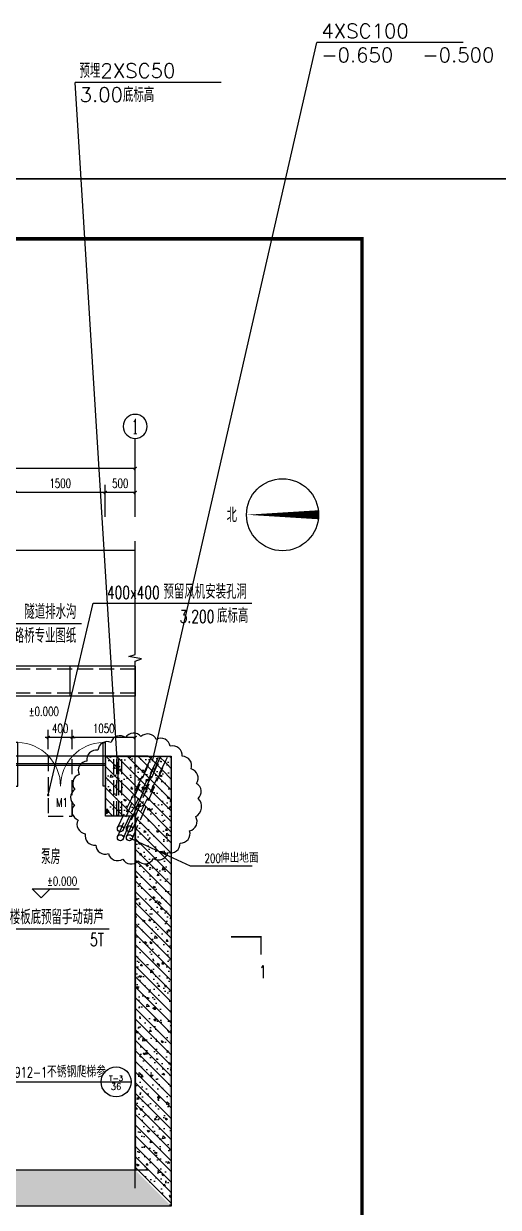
# Model space of a CAD drawing. Extents: x 45837 to 287007, y -98586 to 328021.
# Drawn here: x 87848 to 95754, y 277792 to 297524 of the extents above; entities that cross this region are included whole.
import ezdxf
from ezdxf.enums import TextEntityAlignment as Align

# ---------------------------------------------------------------- set-up
doc = ezdxf.new("R2010")
doc.units = 0
doc.header["$LTSCALE"] = 1000
doc.header["$MEASUREMENT"] = 0
doc.linetypes.add('DASH', pattern=[0.35, 0.25, -0.1])
for name, color, linetype in [('AXIS', 3, 'Continuous'), ('AXIS_TEXT', 7, 'Continuous'), ('DIM_ELEV', 3, 'Continuous'), ('DIM_IDEN', 3, 'Continuous'), ('DIM_LEAD', 3, 'Continuous'), ('DIM_SYMB', 3, 'Continuous'), ('DOTE', 1, 'Continuous'), ('HIDE_B', 7, 'Continuous'), ('PUB_DIM', 3, 'Continuous'), ('PUB_HATCH', 8, 'Continuous'), ('PUB_TEXT', 7, 'Continuous'), ('PUB_WALL', 9, 'Continuous'), ('QQ', 8, 'Continuous'), ('WALL', 9, 'Continuous'), ('WINDOW', 4, 'Continuous'), ('WINDOW_TEXT', 7, 'Continuous'), ('图框', 7, 'Continuous')]:
    doc.layers.add(name, color=color, linetype=linetype)
doc.styles.add('_TCH_AXIS', font='COMPLEX', dxfattribs={"bigfont": 'GBCBIG'})
doc.styles.add('_TCH_DIM', font='SIMPLEX', dxfattribs={"bigfont": 'GBCBIG'})
doc.styles.add('_TCH_LABEL', font='COMPLEX', dxfattribs={"bigfont": 'GBCBIG'})
doc.styles.add('_TCH_WINDOW', font='SIMPLEX', dxfattribs={"bigfont": 'GBCBIG'})
doc.styles.add('COMPLEX', font='COMPLEX')
doc.styles.add('DIM_FONT', font='SIMPLEX', dxfattribs={"width": 0.7, "bigfont": 'GBCBIG'})
doc.styles.add('HZTXT', font='SIMPLEX.shx', dxfattribs={"width": 0.8, "bigfont": 'gbhzfs.shx'})
doc.styles.get("Standard").update_dxf_attribs({"font": 'gbenor.shx', "bigfont": 'gbcbig.shx'})
doc.dimstyles.new('DIMN50', dxfattribs={"dimscale": 0.5, "dimtxt": 300, "dimasz": 100, "dimexe": 250, "dimexo": 300, "dimgap": 150, "dimtad": 1, "dimdec": 0, "dimzin": 0, "dimdsep": 46, "dimtxsty": 'DIM_FONT', "dimblk": 'ARCHTICK', "dimcen": 0.09, "dimclrt": 7, "dimazin": 2, "dimtfac": 1, "dimtdec": 0, "dimtix": 1, "dimtmove": 2, "dimatfit": 3, "dimldrblk": 'ARCHTICK', "dimfxl": 0, "dimtolj": 1, "dimtzin": 0, "dimarcsym": 0})
pattern_1 = [(135, (74539.07, 0), (88.38835, 88.38835), []), (130, (74539.07, 0), (-358.6301, -31.3761), [37.5, -412.5]), (185, (74539.07, 0), (69.3757, 376.096), [30, -330]), (79.5486, (74509.2, -2.6), (-289.2547, 344.7198), [31.8701, -350.571]), (133.8158, (74539.07, 100), (-533.6205, -82.7595), [56.25, -618.75]), (83.3644, (74494.6, 93.1), (-467.3314, 487.059), [47.805, -525.8565]), (188.8158, (74539.1, 100), (-467.331, 487.0593), [45, -495]), (159, (74489.07, 75), (-298.4535, -201.3094), [37.5, -412.5]), (214, (74489.07, 75), (-121.6577, 362.575), [30, -330]), (108.5486, (74464.2, 58.22), (-420.1113, 161.2652), [31.8701, -350.571]), (142.5, (74539.07, 0), (-6.07993, 166.44693), [0, -326, 0, -335, 0, -331.25]), (172.5, (74539.07, 0), (-131.53477, 197.20586), [0, -191, 0, -318.5, 0, -126.25]), (212.5, (74650.57, 0), (-266.91122, -11.27744), [0, -125, 0, -390, 0, -517.5]), (222.5, (74700.57, 0), (-291.5931, 50.0525), [0, -162.5, 0, -259, 0, -367.5])]

# ---------------------------------------------------------------- blocks, each defined once
blk = doc.blocks.new('_ArchTick')
at = {"color": 0, "linetype": 'ByBlock', "const_width": 0.4}
blk.add_lwpolyline([(-0.5, -0.5), (0.5, 0.5)], dxfattribs=at)
blk = doc.blocks.new('*D221')
at = {"layer": 'Defpoints', "color": 0}
for p in [(20875, -48499), (20875, -48846), (21925, -48846)]:
    blk.add_point(p, dxfattribs=at)
at = {"layer": 'PUB_DIM', "color": 0, "lineweight": -2}
for p, q in [((20875, -48696), (20875, -48374)), ((21925, -48499), (20875, -48499)), ((21925, -48696), (21925, -48374))]:
    blk.add_line(p, q, dxfattribs=at)
at = {"layer": 'PUB_DIM', "color": 0, "lineweight": -2, "xscale": 50, "yscale": 50, "zscale": 50, "rotation": 180}
blk.add_blockref('_ArchTick', (20875, -48499), dxfattribs=at)
at = {"layer": 'PUB_DIM', "color": 0, "lineweight": -2, "xscale": 50, "yscale": 50, "zscale": 50}
blk.add_blockref('_ArchTick', (21925, -48499), dxfattribs=at)
at = {"layer": 'PUB_DIM', "color": 7, "insert": (21400, -48349), "char_height": 150, "attachment_point": 5, "style": 'DIM_FONT'}
blk.add_mtext('\\A1;1050', dxfattribs=at)
blk = doc.blocks.new('*D222')
at = {"layer": 'Defpoints', "color": 0}
for p in [(20475, -48499), (20475, -48846), (20875, -48846)]:
    blk.add_point(p, dxfattribs=at)
at = {"layer": 'PUB_DIM', "color": 0, "lineweight": -2}
for p, q in [((20475, -48499), (20425, -48499)), ((20475, -48696), (20475, -48374)), ((20875, -48499), (20475, -48499)), ((20875, -48696), (20875, -48374)), ((20875, -48499), (20925, -48499))]:
    blk.add_line(p, q, dxfattribs=at)
at = {"layer": 'PUB_DIM', "color": 0, "lineweight": -2, "xscale": 50, "yscale": 50, "zscale": 50}
blk.add_blockref('_ArchTick', (20475, -48499), dxfattribs=at)
at = {"layer": 'PUB_DIM', "color": 0, "lineweight": -2, "xscale": 50, "yscale": 50, "zscale": 50, "rotation": 180}
blk.add_blockref('_ArchTick', (20875, -48499), dxfattribs=at)
at = {"layer": 'PUB_DIM', "color": 7, "insert": (20675, -48349), "char_height": 150, "attachment_point": 5, "style": 'DIM_FONT'}
blk.add_mtext('\\A1;400', dxfattribs=at)
blk = doc.blocks.new('*D186')
at = {"layer": 'AXIS', "color": 0, "lineweight": -2}
for p, q in [((19925, -44819), (19925, -44288)), ((21425, -44819), (21425, -44288)), ((21425, -44413), (19925, -44413))]:
    blk.add_line(p, q, dxfattribs=at)
at = {"layer": 'Defpoints', "color": 0}
for p in [(19925, -44413), (19925, -44969), (21425, -44969)]:
    blk.add_point(p, dxfattribs=at)
at = {"layer": 'AXIS', "color": 0, "lineweight": -2, "xscale": 50, "yscale": 50, "zscale": 50, "rotation": 180}
blk.add_blockref('_ArchTick', (19925, -44413), dxfattribs=at)
at = {"layer": 'AXIS', "color": 0, "lineweight": -2, "xscale": 50, "yscale": 50, "zscale": 50}
blk.add_blockref('_ArchTick', (21425, -44413), dxfattribs=at)
at = {"layer": 'AXIS', "color": 7, "insert": (20675, -44263), "char_height": 150, "attachment_point": 5, "style": 'DIM_FONT'}
blk.add_mtext('\\A1;1500', dxfattribs=at)
blk = doc.blocks.new('*D187')
at = {"layer": 'AXIS', "color": 0, "lineweight": -2}
for p, q in [((21425, -44819), (21425, -44288)), ((21925, -44819), (21925, -44288)), ((21925, -44413), (21425, -44413))]:
    blk.add_line(p, q, dxfattribs=at)
at = {"layer": 'Defpoints', "color": 0}
for p in [(21425, -44413), (21425, -44969), (21925, -44969)]:
    blk.add_point(p, dxfattribs=at)
at = {"layer": 'AXIS', "color": 0, "lineweight": -2, "xscale": 50, "yscale": 50, "zscale": 50, "rotation": 180}
blk.add_blockref('_ArchTick', (21425, -44413), dxfattribs=at)
at = {"layer": 'AXIS', "color": 0, "lineweight": -2, "xscale": 50, "yscale": 50, "zscale": 50}
blk.add_blockref('_ArchTick', (21925, -44413), dxfattribs=at)
at = {"layer": 'AXIS', "color": 7, "insert": (21675, -44263), "char_height": 150, "attachment_point": 5, "style": 'DIM_FONT'}
blk.add_mtext('\\A1;500', dxfattribs=at)
blk = doc.blocks.new('*D197')
at = {"layer": 'AXIS', "color": 0, "lineweight": -2}
for p, q in [((11925, -44419), (11925, -43888)), ((21925, -44419), (21925, -43888)), ((21925, -44013), (11925, -44013))]:
    blk.add_line(p, q, dxfattribs=at)
at = {"layer": 'Defpoints', "color": 0}
for p in [(11925, -44013), (11925, -44569), (21925, -44569)]:
    blk.add_point(p, dxfattribs=at)
at = {"layer": 'AXIS', "color": 0, "lineweight": -2, "xscale": 50, "yscale": 50, "zscale": 50, "rotation": 180}
blk.add_blockref('_ArchTick', (11925, -44013), dxfattribs=at)
at = {"layer": 'AXIS', "color": 0, "lineweight": -2, "xscale": 50, "yscale": 50, "zscale": 50}
blk.add_blockref('_ArchTick', (21925, -44013), dxfattribs=at)
at = {"layer": 'AXIS', "color": 7, "insert": (16925, -43863), "char_height": 150, "attachment_point": 5, "style": 'DIM_FONT'}
blk.add_mtext('\\A1;10000', dxfattribs=at)
blk = doc.blocks.new('$DorLib2D$00000002')
for p, q in [((-0.5, 0), (-0.5, 0.4875)), ((-0.475, 0.4875), (-0.5, 0.4875)), ((-0.475, 0), (-0.475, 0.4875)), ((0.475, 0), (0.475, 0.4875)), ((0.475, 0.4875), (0.5, 0.4875)), ((0.5, 0), (0.5, 0.4875)), ((-0.5, 0), (-0.475, 0)), ((0.5, 0), (0.475, 0))]:
    blk.add_line(p, q)
at = {"lineweight": 13}
for centre, start, end in [((-0.4875, 0), 0, 88.53072), ((0.4875, 0), 91.46928, 180)]:
    blk.add_arc(centre, 0.4875, start, end, dxfattribs=at)
blk = doc.blocks.new('_AXISO')
blk.add_circle((0, 0), 0.5)
at = {"layer": 'AXIS_TEXT', "style": 'COMPLEX', "width": 1.041667}
blk.add_attdef('A', text='', height=0.56, dxfattribs=at).set_placement((-0.25, -0.28), (0.25, -0.28), align=Align.FIT)
blk = doc.blocks.new('334')
at = {"layer": 'PUB_HATCH'}
h = blk.add_hatch(dxfattribs=at)
h.set_pattern_fill('钢筋混凝土', color=256, scale=50, style=0)
h.set_pattern_definition(pattern_1)
h.paths.add_polyline_path([(21949.5, -49787.2), (21924.5, -49812.2), (21430.5, -49812.2), (21430.5, -48812.2), (22524.5, -48812.2), (22499.5, -48837.2)])
h = blk.add_hatch(dxfattribs=at)
h.set_pattern_fill('钢筋混凝土', color=256, scale=50, style=0)
h.set_pattern_definition(pattern_1)
h.paths.add_polyline_path([(21949.5, -49787.2), (22499.5, -48837.2), (22524.5, -48812.2), (22524.5, -56312.2), (21924.5, -55712.2), (21924.5, -49812.2)])
h = blk.add_hatch(dxfattribs=at)
h.set_pattern_fill('钢筋混凝土', color=256, scale=50, style=0)
h.set_pattern_definition(pattern_1)
h.paths.add_polyline_path([(21924.5, -55712.2), (22524.5, -56312.2), (11324.5, -56312.2), (11924.5, -55712.2)])
at = {"layer": 'PUB_WALL'}
for points in [[(21430.5, -49812.2), (21430.5, -48812.2), (21455.5, -48837.2), (21455.5, -49787.2)], [(21430.5, -48812.2), (22524.5, -48812.2), (22499.5, -48837.2), (21455.5, -48837.2)], [(22524.5, -48812.2), (22524.5, -56312.2), (22499.5, -56287.2), (22499.5, -48837.2)], [(21924.5, -49812.2), (21430.5, -49812.2), (21455.5, -49787.2), (21949.5, -49787.2)], [(21924.5, -49812.2), (21924.5, -55712.2), (21949.5, -55737.2), (21949.5, -49787.2)], [(21924.5, -55712.2), (11924.5, -55712.2), (11899.5, -55737.2), (21949.5, -55737.2)], [(22524.5, -56312.2), (11324.5, -56312.2), (11349.5, -56287.2), (22499.5, -56287.2)]]:
    blk.add_hatch(color=256, dxfattribs=at).paths.add_polyline_path(points)
for p, q in [((19924.5, -48932.2), (21424.5, -48932.2)), ((19924.5, -48962.2), (21424.5, -48962.2))]:
    blk.add_line(p, q)
at = {"linetype": 'DASH'}
for p, q in [((21568.7, -49812.2), (21568.7, -48812.2)), ((21618.7, -49812.2), (21618.7, -48812.2)), ((21633.6, -49995.2), (22203.8, -48812.2)), ((21633.6, -50145.2), (22203.8, -48812.2)), ((21653.1, -49812.2), (21653.1, -48812.2)), ((21703.1, -49812.2), (21703.1, -48812.2)), ((21721.2, -50043.5), (22309.4, -48827.8)), ((21721.2, -50193.5), (22309.4, -48827.8)), ((21783.6, -49995.2), (22353.8, -48812.2)), ((21783.6, -50145.2), (22353.8, -48812.2)), ((21871.2, -50043.5), (22459.4, -48827.8)), ((21871.2, -50193.5), (22459.4, -48827.8))]:
    blk.add_line(p, q, dxfattribs=at)
blk.add_lwpolyline([(20874.5, -48812.2), (20474.9, -48812.2), (20474.9, -49812.2), (20874.5, -49812.2)], close=True, dxfattribs=at)
for centre in [(21677, -50020.1), (21827, -50020.1), (21677, -50170.1), (21827, -50170.1)]:
    blk.add_circle(centre, 50)
at = {"layer": 'AXIS'}
blk.add_line((21924.5, -44752.6), (21924.5, -43512.9), dxfattribs=at)
at = {"layer": 'DIM_ELEV'}
for p, q in [((20356.1, -51171.3), (20206.1, -51021.3)), ((20206.1, -51021.3), (20988.6, -51021.3)), ((20356.1, -51171.3), (20506.1, -51021.3))]:
    blk.add_line(p, q, dxfattribs=at)
at = {"layer": 'DIM_IDEN'}
for p, q in [((19586.7, -54240.7), (21356, -54240.7)), ((21356, -54240.7), (21856, -54240.7))]:
    blk.add_line(p, q, dxfattribs=at)
blk.add_circle((21606, -54240.7), 250, dxfattribs=at)
at = {"layer": 'DIM_LEAD'}
for p, q in [((20474.9, -49459.7), (21221.6, -46263)), ((21221.6, -46263), (23867, -46263)), ((19107.1, -46597.4), (21027, -46597.4)), ((17951.7, -51688.5), (21490.3, -51688.5))]:
    blk.add_line(p, q, dxfattribs=at)
at = {"layer": 'DIM_LEAD', "const_width": 20}
blk.add_lwpolyline([(20472.6, -49469.4, -1), (20477.2, -49449.9, -1)], format="xyb", close=True, dxfattribs=at)
at = {"layer": 'DIM_SYMB'}
blk.add_lwpolyline([(24977.6, -44786.7, 150, 0, 0), (23777.6, -44786.7, 0, 0, 0)], format="xyseb", dxfattribs=at)
blk.add_lwpolyline([(21924.5, -49112.2), (21924.5, -47226.6), (22029.5, -47188.4), (21819.5, -47151.4), (21924.5, -47114.1), (21924.5, -45228.6)], dxfattribs=at)
at = {"layer": 'DIM_SYMB', "const_width": 25}
blk.add_lwpolyline([(23519.3, -51822.7), (24019.3, -51822.7), (24019.3, -52122.7)], dxfattribs=at)
at = {"layer": 'DIM_SYMB'}
blk.add_circle((24377.6, -44786.7), 600, dxfattribs=at)
at = {"layer": 'DOTE'}
for p, q in [((22210.6, -48891.7), (24949.7, -36916.3)), ((27384.4, -36916.3), (24949.7, -36916.3)), ((21653.1, -49312.2), (20921.9, -37580.2)), ((23356.7, -37580.2), (20921.9, -37580.2)), ((21924.5, -56012.2), (21924.5, -48512.2)), ((22139, -48812.2), (11624.5, -48812.2)), ((21827, -50170.1), (22839.8, -50639.5)), ((22839.8, -50639.5), (23873.6, -50639.5)), ((22139, -55712.2), (11624.5, -55712.2))]:
    blk.add_line(p, q, dxfattribs=at)
blk.add_lwpolyline([(22971.5, -49518.7, 0.5205671), (22945, -49265.3, 0.5205671), (22855.1, -49024.6, 0.5205671), (22706.5, -48813.2, 0.5205671), (22508.6, -48645.7, 0.5205671), (22274.5, -48533.9, 0.5205671), (22020.4, -48485.1, 0.5205671), (21763.5, -48502, 0.5205671), (21521, -48582.3, 0.5205671), (21302.8, -48713.4, 0.5205671), (21120.7, -48893.9, 0.5205671), (20989.1, -49115.9, 0.5205671), (20917.6, -49364.9, 0.5205671), (20911.6, -49624.3, 0.5205671), (20971.5, -49876.3, 0.5205671), (21092.6, -50104, 0.5205671), (21266, -50292.5, 0.5205671), (21477.1, -50434.7, 0.5205671), (21715.9, -50526.3, 0.5205671), (21971.9, -50555.1, 0.5205671), (22228.1, -50518.1, 0.5205671), (22467, -50417.2, 0.5205671), (22672.4, -50259, 0.5205671), (22830.6, -50054.8, 0.5205671), (22931.5, -49818.8, 0.5205671)], format="xyb", close=True, dxfattribs=at)
at = {"layer": 'HIDE_B', "flags": 128}
blk.add_lwpolyline([(25702.1, -66886.1), (25702.1, -66886.1), (25702.1, -66886.1), (25702.1, -40186.1), (25702.1, -40186.1), (25702.1, -40186.1), (-12297.9, -40186.1), (-12297.9, -40186.1), (-12297.9, -40186.1), (-12297.9, -40186.1), (-12297.9, -40186.1), (-12297.9, -40186.1), (-12297.9, -66886.1), (-12297.9, -66886.1), (25702.1, -66886.1)], close=True, dxfattribs=at)
at = {"layer": 'QQ'}
for p, q in [((21924.5, -45379.9), (11924.5, -45379.9)), ((21924.5, -47312.2), (11924.5, -47312.2)), ((20834.5, -47312.2), (20834.5, -47812.2)), ((21924.5, -47312.2), (21924.5, -47812.2)), ((21924.5, -47812.2), (11924.5, -47812.2))]:
    blk.add_line(p, q, dxfattribs=at)
at = {"layer": 'QQ', "linetype": 'DASH'}
for p, q in [((21924.5, -47362.2), (11924.5, -47362.2)), ((21924.5, -47762.2), (11924.5, -47762.2))]:
    blk.add_line(p, q, dxfattribs=at)
at = {"layer": 'WALL', "color": 0}
for q in [(-13347.9, -39186.1), (-13297.9, -39186.1)]:
    blk.add_line((28702.1, -39186.1), q, dxfattribs=at)
at = {"layer": 'WALL'}
for p, q in [((21430.5, -49812.2), (21430.5, -48812.2)), ((21430.5, -48812.2), (22524.5, -48812.2)), ((22524.5, -48812.2), (22524.5, -56312.2)), ((21924.5, -49812.2), (21430.5, -49812.2)), ((21924.5, -49812.2), (21924.5, -55712.2)), ((21924.5, -55712.2), (11924.5, -55712.2)), ((22524.5, -56312.2), (11324.5, -56312.2))]:
    blk.add_line(p, q, dxfattribs=at)
at = {"layer": '图框', "linetype": 'Continuous'}
for points in [[(-13297.9, -39186.1), (28702.1, -39186.1)], [(28702.1, -39186.1), (-13297.9, -39186.1)]]:
    blk.add_lwpolyline(points, dxfattribs=at)
at = {"layer": '图框', "linetype": 'Continuous', "const_width": 60}
blk.add_lwpolyline([(-12297.9, -40186.1), (25702.1, -40186.1), (25702.1, -67886.1), (-12297.9, -67886.1), (-12297.9, -40186.1)], dxfattribs=at)
at = {"layer": 'AXIS'}
ref = blk.add_blockref('_AXISO', (21924.5, -43312.9), dxfattribs=dict(at, xscale=-400, yscale=400, zscale=400))
ref.add_attrib('A', '1', dxfattribs={"layer": 'AXIS_TEXT', "height": 249.8, "style": '_TCH_AXIS'}).set_placement((21871, -43437.9), (21978.1, -43437.9), align=Align.FIT)
at = {"layer": 'WINDOW'}
ref = blk.add_blockref('$DorLib2D$00000002', (20680.5, -49312.2), dxfattribs=dict(at, xscale=-1500, yscale=-1500, zscale=1500, rotation=180))
ref.add_attrib('A', 'M1', (20603.8, -49658.3), dxfattribs={"layer": 'WINDOW_TEXT', "height": 148.75, "style": '_TCH_WINDOW', "width": 0.705882})
at = {"layer": 'DOTE', "style": '_TCH_DIM'}
for s, height, p in [('4XSC100', 241.13, (25024.7, -36841.3)), ('-0.650', 241.13, (25024.7, -37241.3)), ('-0.500', 241.13, (26708.6, -37241.3)), ('预埋2XSC50', 241.13, (20996.9, -37505.2)), ('3.00底标高', 241.13, (20996.9, -37905.2)), ('伸出地面', 168.79, (23337.1, -50587))]:
    blk.add_text(s, height=height, dxfattribs=at).set_placement(p)
at = {"layer": 'DOTE', "style": '_TCH_DIM', "width": 0.705882}
blk.add_text('200', height=148.75, dxfattribs=at).set_placement((23079.6, -50587))
at = {"layer": 'PUB_TEXT'}
for s, height, style, p in [('北', 241.1, '_TCH_DIM', (23445.9, -44911.7)), ('预留风机安装孔洞', 241.13, '_TCH_DIM', (22395.7, -46188)), ('隧道排水沟', 241.13, '_TCH_DIM', (20077, -46522.4)), ('底标高', 241.13, '_TCH_DIM', (23286.7, -46588)), ('具体见路桥专业图纸', 241.13, '_TCH_DIM', (19380.2, -46922.4)), ('楼板底预留手动葫芦', 241.13, '_TCH_DIM', (19835.5, -51613.5)), ('不锈钢爬梯参', 192.91, '_TCH_LABEL', (20453.4, -54165.8))]:
    blk.add_text(s, height=height, dxfattribs=dict(at, style=style)).set_placement(p)
at = {"layer": 'PUB_TEXT', "width": 0.705882}
for s, height, style, p in [('400x400', 212.5, '_TCH_DIM', (21452, -46188)), ('3.200', 212.5, '_TCH_DIM', (22665.4, -46588)), ('%%P0.000', 148.75, '_TCH_DIM', (20148.8, -48140.2)), ('%%P0.000', 148.75, '_TCH_DIM', (20453.6, -50968.8)), ('5T', 212.5, '_TCH_DIM', (21172.4, -51976)), ('1', 212.5, '_TCH_LABEL', (23987.2, -52513)), ('07J912-1', 170, '_TCH_LABEL', (19624.8, -54165.8))]:
    blk.add_text(s, height=height, dxfattribs=dict(at, style=style)).set_placement(p)
at = {"layer": 'PUB_TEXT', "ltscale": 250, "style": 'HZTXT', "width": 0.8}
blk.add_text('泵房', height=250, rotation=0.00033, dxfattribs=at).set_placement((20356.6, -50611.4))
at = {"layer": 'PUB_TEXT', "style": '_TCH_LABEL'}
for s, height, p, p2 in [('T-3', 84.07, (21487.9, -54223.9), (21724.1, -54223.9)), ('36', 110.96, (21518.8, -54373.9), (21693.1, -54373.9))]:
    blk.add_text(s, height=height, dxfattribs=at).set_placement(p, p2, align=Align.FIT)
at = {"layer": '图框', "width": 0.7}
for tag, p in [('变电所及发电机房平面图、立面图', (188340.2, -37686.1)), ('泵房平面图、立面图、1-1剖面图', (10864.5, -67386.1))]:
    blk.add_attdef(tag, text='', height=500, dxfattribs=at).set_placement(p, align=Align.MIDDLE_CENTER)
at = {"layer": 'AXIS'}
for p1, p2, picture, middle in [((21924.5, -44569.4), (11924.5, -44569.4), '*D197', (16924.5, -43862.7)), ((21424.5, -44969.4), (19924.5, -44969.4), '*D186', (20674.5, -44262.7)), ((21924.5, -44969.4), (21424.5, -44969.4), '*D187', (21674.5, -44262.7))]:
    dim = blk.add_aligned_dim(p1=p1, p2=p2, distance=-556.7, dimstyle='DIMN50', dxfattribs=at)
    dim.commit()
    dim.dimension.update_dxf_attribs({"geometry": picture, "text_midpoint": middle})
at = {"layer": 'PUB_DIM'}
for p1, p2, picture, middle in [((20874.5, -48846), (20474.9, -48846), '*D222', (20674.7, -48348.7)), ((21924.5, -48846), (20874.5, -48846), '*D221', (21399.5, -48348.7))]:
    dim = blk.add_aligned_dim(p1=p1, p2=p2, distance=-347.3, dimstyle='DIMN50', dxfattribs=at)
    dim.commit()
    dim.dimension.update_dxf_attribs({"geometry": picture, "text_midpoint": middle})

msp = doc.modelspace()

# ---------------------------------------------------------------- block references
msp.add_blockref('334', (67781.7, 334123.7))

doc.saveas('drawing.dxf')
